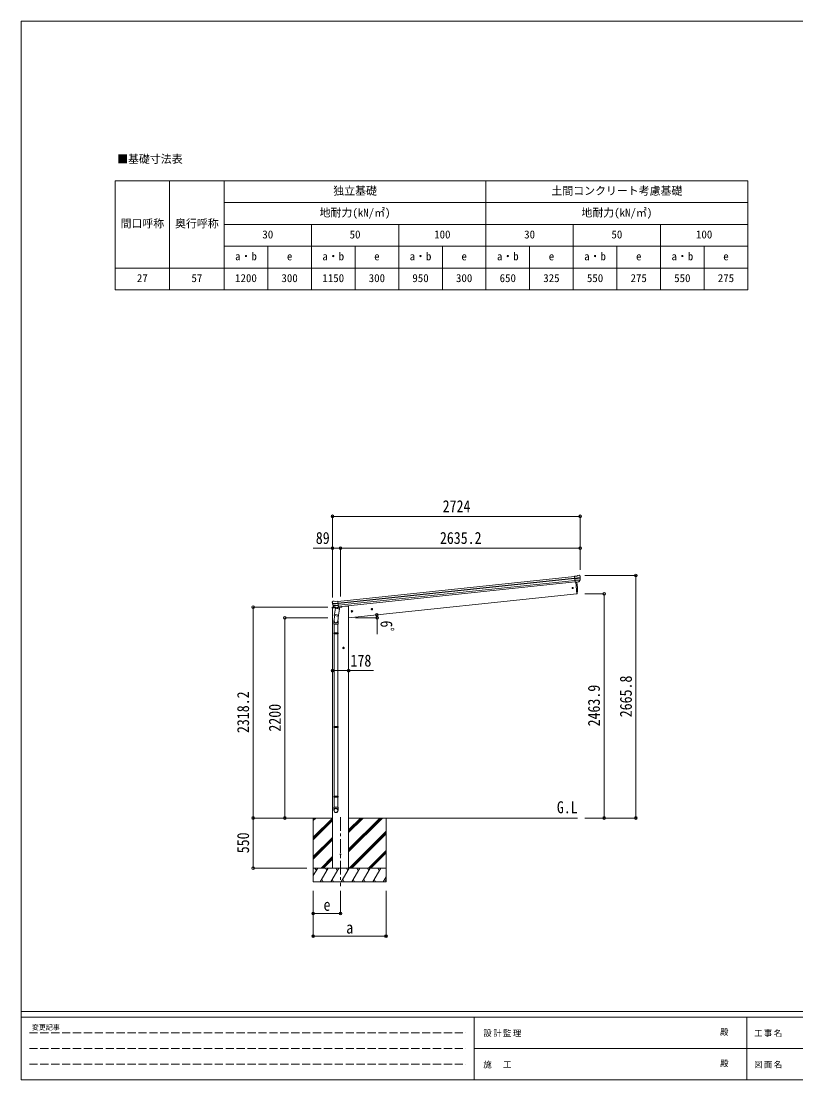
# Model space of a CAD drawing. Units: millimetres at full size, sheet at 1:30. Extents: x -8432 to 8432, y -5820 to 5820.
# Drawn here: x -8432 to 89, y -5820 to 5820 of the extents above; entities that cross this region are included whole.
import ezdxf
from ezdxf.enums import TextEntityAlignment as Align

# ---------------------------------------------------------------- set-up
doc = ezdxf.new("R2010")
doc.units = ezdxf.units.MM
doc.header["$LTSCALE"] = 30
doc.header["$PDMODE"] = 32
doc.header["$PDSIZE"] = 30
doc.linetypes.add('CHAIN1', pattern=[8, 5, -1, 1, -1])
doc.linetypes.add('DASHED3', pattern=[4, 3, -1])
for name, color, linetype, lineweight in [('0-0_0', 7, 'Continuous', 9), ('0-1_本体', 5, 'CHAIN1', 9), ('0-3_ELV2', 4, 'Continuous', 9), ('0-6_OTH_LINE', 6, 'Continuous', 9), ('0-9_OUTLINE', 7, 'Continuous', 9), ('0-E_DET2', 7, 'Continuous', 18), ('F-0_240', 7, 'Continuous', 9)]:
    doc.layers.add(name, color=color, linetype=linetype, lineweight=lineweight)
doc.layers.add('0-7_SHAPE', color=7, linetype='Continuous')
doc.styles.add('ＭＳ ゴシック', font='')
doc.styles.get('ＭＳ ゴシック').set_extended_font_data('MS Gothic')

msp = doc.modelspace()

# ---------------------------------------------------------------- linework, layer by layer
at = {"layer": '0-0_0'}
for p, q in [((-5458.68, -2941.4), (-5007.54, -2941.4)), ((-5218.54, -2941.4), (-5218.54, -3641.4)), ((-5218.54, -2968.78), (-5191.16, -2941.4)), ((-5218.54, -2954.64), (-5205.3, -2941.4)), ((-5218.54, -3152.62), (-5007.54, -2941.63)), ((-5218.54, -3166.77), (-5007.54, -2955.77)), ((-5218.54, -3180.91), (-5007.54, -2969.91)), ((-4829.54, -2941.4), (-2312.09, -2941.4)), ((-4829.54, -3312.41), (-4458.53, -2941.4)), ((-4829.54, -3284.12), (-4486.81, -2941.4)), ((-4829.54, -3298.26), (-4472.67, -2941.4)), ((-4829.54, -3100.28), (-4670.66, -2941.4)), ((-4829.54, -3086.13), (-4684.8, -2941.4)), ((-4829.54, -3071.99), (-4698.95, -2941.4)), ((-4418.54, -2941.4), (-4418.54, -3641.4)), ((-4824.69, -3491.4), (-4418.54, -3085.26)), ((-4810.54, -3491.4), (-4418.54, -3099.4)), ((-4796.4, -3491.4), (-4418.54, -3113.54)), ((-5218.54, -3364.76), (-5007.54, -3153.76)), ((-5218.54, -3378.9), (-5007.54, -3167.9)), ((-5218.54, -3393.04), (-5007.54, -3182.04)), ((-5133.05, -3491.4), (-5007.54, -3365.89)), ((-4612.55, -3491.4), (-4418.54, -3297.39)), ((-4598.41, -3491.4), (-4418.54, -3311.53)), ((-4584.27, -3491.4), (-4418.54, -3325.67)), ((-5218.54, -3575.23), (-5170.14, -3491.39)), ((-4418.54, -3491.4), (-5218.54, -3491.4)), ((-5185.15, -3517.38), (-5200.15, -3491.4)), ((-5141.28, -3641.4), (-5054.68, -3491.4)), ((-5118.91, -3491.4), (-5007.54, -3380.03)), ((-5104.77, -3491.4), (-5007.54, -3394.17)), ((-5069.68, -3517.38), (-5084.68, -3491.4)), ((-5025.81, -3641.4), (-4939.21, -3491.4)), ((-4954.21, -3517.38), (-4969.21, -3491.4)), ((-4910.34, -3641.4), (-4823.74, -3491.4)), ((-4838.74, -3517.38), (-4853.74, -3491.39)), ((-4794.87, -3641.4), (-4708.27, -3491.4)), ((-4723.27, -3517.38), (-4738.27, -3491.4)), ((-4679.4, -3641.4), (-4592.79, -3491.4)), ((-4622.8, -3491.4), (-4607.8, -3517.38)), ((-4563.93, -3641.4), (-4477.32, -3491.4)), ((-4492.33, -3517.38), (-4507.33, -3491.4)), ((-4448.46, -3641.4), (-4418.54, -3589.59)), ((-5218.54, -3641.4), (-4418.54, -3641.4)), ((-5126.28, -3615.42), (-5111.28, -3641.4)), ((-5010.81, -3615.42), (-4995.81, -3641.4)), ((-4895.34, -3615.42), (-4880.34, -3641.4)), ((-4779.87, -3615.42), (-4764.87, -3641.4)), ((-4664.4, -3615.42), (-4649.4, -3641.4)), ((-4548.93, -3615.42), (-4533.93, -3641.4)), ((-4433.46, -3615.42), (-4418.54, -3641.25))]:
    msp.add_line(p, q, dxfattribs=at)
at = {"layer": '0-1_本体'}
msp.add_line((-4918.54, -2932.41), (-4918.54, -3691.61), dxfattribs=at)
at = {"layer": '0-3_ELV2'}
for p, q in [((-4947.64, -559.39), (-2345.89, -285.94)), ((-4945.65, -578.29), (-2343.9, -304.83)), ((-4945.22, -582.47), (-2343.46, -309.01)), ((-4943.12, -602.32), (-2341.37, -328.87)), ((-2339.62, -345.61), (-4941.36, -619.06)), ((-2319.57, -281.16), (-2346.1, -283.95)), ((-2339.31, -348.5), (-2346.1, -283.95)), ((-2343.94, -304.48), (-2284.2, -298.2)), ((-2283.72, -304.07), (-2343.32, -310.33)), ((-2284.56, -320.82), (-2341.59, -326.81)), ((-2285.95, -325.48), (-2341.12, -331.28)), ((-2295.96, -343.71), (-2339.34, -348.27)), ((-2339.31, -348.5), (-2329.37, -347.45)), ((-2332.43, -347.78), (-2319.04, -475.17)), ((-2329.37, -347.45), (-2329.09, -347.52)), ((-2329.09, -347.52), (-2303.76, -344.86)), ((-2319.57, -281.16), (-2307.97, -274.19)), ((-2306.75, -273.78), (-2293.26, -272.36)), ((-2303.76, -344.86), (-2303.51, -344.74)), ((-2303.51, -344.74), (-2295.82, -343.93)), ((-2294.51, -342.06), (-2285.06, -323.76)), ((-2293.45, -342.49), (-2283.33, -324.23)), ((-2289.59, -273.45), (-2289.59, -273.45)), ((-2289.59, -273.45), (-2284.41, -277.64)), ((-2283.02, -281.34), (-2283.33, -279.49)), ((-5010.08, -567.97), (-5010.16, -566.09)), ((-5008.8, -563.2), (-5009.49, -564.06)), ((-5005.3, -558.88), (-5008.8, -563.2)), ((-4945.69, -577.93), (-5005.43, -584.21)), ((-5005.3, -558.88), (-5005.3, -558.88)), ((-5001.94, -557.05), (-5001.94, -557.05)), ((-4974.37, -560.19), (-4947.85, -557.4)), ((-4941.06, -621.95), (-4947.85, -557.4)), ((-2319.04, -475.17), (-4829.54, -739.03)), ((-2319.04, -475.17), (-2316.99, -474.88)), ((-5009.79, -626.56), (-5010.69, -633.39)), ((-5010.69, -633.39), (-4976.96, -629.84)), ((-5007.54, -3491.4), (-5007.54, -633.06)), ((-4990.28, -622.19), (-5007.13, -623.96)), ((-5004.68, -590.05), (-4945.07, -583.79)), ((-4987.17, -625.61), (-5000.86, -609.85)), ((-5000.37, -606.26), (-4943.34, -600.27)), ((-4986.23, -624.97), (-4999.27, -609.03)), ((-4998.05, -610.53), (-4942.87, -604.74)), ((-4976.86, -625.72), (-4984.56, -626.53)), ((-4984.46, -626.29), (-4941.08, -621.73)), ((-4983.71, -626.53), (-4982.15, -626.37)), ((-4982.15, -626.37), (-4944.61, -622.42)), ((-4976.59, -625.78), (-4976.86, -625.72)), ((-4951.26, -623.12), (-4976.59, -625.78)), ((-4951.01, -623), (-4951.26, -623.12)), ((-4941.06, -621.95), (-4951.01, -623)), ((-4944.61, -622.42), (-4943.04, -622.26)), ((-4936.94, -625.64), (-4907.68, -622.56)), ((-4902.82, -615.01), (-4903.24, -618.24)), ((-4872.04, -612.4), (-4902.9, -615.64)), ((-4829.54, -612.4), (-4872.04, -612.4)), ((-4829.54, -3491.4), (-4829.54, -612.4)), ((-4793.61, -660.34), (-4799.69, -664.75)), ((-4786.76, -663.39), (-4793.61, -660.34)), ((-4792.04, -675.27), (-4785.97, -670.86)), ((-4785.97, -670.86), (-4786.76, -663.39)), ((-4574.82, -637.34), (-4580.89, -641.75)), ((-4567.96, -640.4), (-4574.82, -637.34)), ((-4573.25, -652.27), (-4567.18, -647.86)), ((-4567.18, -647.86), (-4567.96, -640.4)), ((-4886.04, -1063.44), (-4892.54, -1067.19)), ((-4892.54, -1067.19), (-4892.54, -1074.7)), ((-4892.54, -1074.7), (-4886.04, -1078.45)), ((-4879.54, -1067.19), (-4886.04, -1063.44))]:
    msp.add_line(p, q, dxfattribs=at)
for points in [[(-4988.45, -555.64), (-4988.45, -555.64), (-5001.94, -557.05)], [(-4974.37, -560.19), (-4987.16, -555.78), (-4987.16, -555.78)], [(-4799.69, -664.75), (-4798.9, -672.21), (-4792.04, -675.27)], [(-4580.89, -641.75), (-4580.11, -649.22), (-4573.25, -652.27)], [(-4886.04, -1078.45), (-4879.54, -1074.7), (-4879.54, -1067.19)]]:
    msp.add_lwpolyline(points, dxfattribs=at)
for centre, radius in [((-2365.83, -412.62), 6.5), ((-4792.83, -667.8), 8.5), ((-4792.83, -667.8), 7.7), ((-4792.83, -667.8), 6.5), ((-4574.03, -644.81), 8.5), ((-4574.03, -644.81), 7.7), ((-4574.03, -644.81), 6.5), ((-4886.04, -1070.95), 8.5), ((-4886.04, -1070.95), 7.7), ((-4886.04, -1070.95), 6.5), ((-4918.54, -3341.4), 4.5)]:
    msp.add_circle(centre, radius, dxfattribs=at)
for centre, radius, start, end in [((-3213.64, -434.96), 900, 357.63919, 5.64987), ((-2306.43, -276.76), 3, 96.02369, 120.97631), ((-2296.07, -341.04), 2.99, 285.2717, 331.00739), ((-2292.74, -277.33), 5, 51.04426, 95.95574), ((-2476.58, -302.99), 192.44, 1.4271, 6.57578), ((-2287.72, -322.38), 3, 332.69111, 354.20009), ((-2483.92, -302.45), 200.2, 354.20009, 359.53883), ((-2238.93, -296.09), 45.32, 182.67122, 185.64518), ((-2283.53, -305.4), 1.35, 95.1605, 97.91927), ((-2280.93, -303.85), 2.74, 179.02151, 184.43412), ((-2285.96, -322.77), 3, 331, 354.13916), ((-2483.92, -302.45), 202, 354.13916, 6), ((-4809.19, -546.85), 202, 186, 197.86084), ((-4816.25, -548.9), 192.44, 185.42422, 190.5729), ((-5001.41, -562.03), 5, 96.04426, 140.95574), ((-4988.14, -558.62), 3, 71.02369, 95.97631), ((-2317.41, -471.91), 3, 278, 357.63919), ((-5006.82, -626.95), 3, 96, 172.5), ((-5050.15, -591.56), 45.32, 6.35482, 9.32878), ((-5007.45, -590.42), 2.74, 7.56588, 12.97849), ((-5004.58, -591.4), 1.35, 94.08073, 96.8395), ((-4809.19, -546.85), 200.2, 192.46117, 197.79991), ((-4998.6, -607.88), 3, 197.86084, 221), ((-4996.95, -607.13), 3, 197.79991, 219.30889), ((-4984.91, -623.64), 2.99, 220.99261, 266.7283), ((-4983.76, -626.03), 0.5, 240.73754, 276), ((-4943.09, -621.76), 0.5, 276, 311.26246), ((-4908.2, -617.59), 5, 276, 352.5)]:
    msp.add_arc(centre, radius, start, end, dxfattribs=at)
for centre, major_axis, ratio, start_param, end_param in [((-2296.27, -340.74), (-0.11, 3), 0.642905, 3.24593831, 4.20392797), ((-2296.14, -340.94), (1.66, -2.51), 0.997631, 5.80419048, 5.89294842), ((-2296.21, -340.83), (3.53, -2.11), 0.650902, 5.25614477, 5.32895537), ((-2293.84, -340.48), (1.08, 3.13), 0.040856, 2.11350352, 2.14162489), ((-2285.28, -280.94), (-0.87, 5.91), 0.020485, 0.67143203, 1.56913061), ((-2290.68, -276.43), (5.88, -1.31), 0.24881, 0.46058498, 0.46410383), ((-2286.3, -279.97), (-2.34, 1.9), 0.995767, 3.98597162, 4.71238898), ((-2481.61, -324.4), (-20.92, 199.05), 0.994373, 4.71137894, 4.7277536), ((-5007.16, -565.95), (1.9, 2.34), 0.995767, 1.57079633, 2.29721369), ((-5003.62, -561.57), (-5.48, -2.51), 0.24881, 5.81908147, 5.82260033), ((-5007.95, -567.11), (-0.38, 5.97), 0.020485, 4.7140547, 5.61175327), ((-4806.88, -568.8), (-20.92, 199.05), 0.994373, 4.71137894, 4.7277536), ((-4806.88, -568.8), (-20.92, 199.05), 0.994373, 1.55543171, 1.57180637), ((-4987.21, -623.57), (-1.71, 2.84), 0.040856, 4.14156042, 4.16968179), ((-4984.77, -623.31), (-0.51, 2.96), 0.642905, 2.07925734, 3.03724699), ((-4984.82, -623.42), (-3.02, -2.79), 0.650902, 0.95422993, 1.02704053), ((-4984.86, -623.54), (-1.1, -2.8), 0.997631, 0.39023689, 0.47899483)]:
    msp.add_ellipse(centre, major_axis=major_axis, ratio=ratio, start_param=start_param, end_param=end_param, dxfattribs=at)
at = {"layer": '0-6_OTH_LINE'}
for p, q in [((-5007.54, 375.66), (-5007.54, -515.42)), ((-5007.54, 375.66), (-2283.3, 375.66)), ((-2283.3, 375.66), (-2283.3, -211.52)), ((-5007.54, 26.66), (-5221.07, 26.66)), ((-4918.54, 26.66), (-5007.54, 26.66)), ((-5007.54, 26.66), (-5007.54, -211.52)), ((-4918.54, 26.66), (-4918.54, -507.25)), ((-2283.3, 26.66), (-4918.54, 26.66)), ((-2283.3, 26.66), (-2283.3, -211.52)), ((-1669.3, -275.6), (-2233.16, -275.6)), ((-1669.3, -275.6), (-1669.3, -2941.4)), ((-2020.3, -477.5), (-2233.16, -477.5)), ((-2020.3, -477.5), (-2020.3, -2941.4)), ((-5879.79, -2941.4), (-5879.79, -623.2)), ((-5879.79, -623.2), (-5058.04, -623.2)), ((-5530.79, -2941.4), (-5530.79, -741.4)), ((-5530.79, -741.4), (-5058.04, -741.4)), ((-4829.54, -1320.95), (-5007.54, -1320.95)), ((-5879.79, -2941.4), (-5289.4, -2941.4)), ((-5879.79, -3491.4), (-5879.79, -2941.4)), ((-5530.79, -2941.4), (-5289.4, -2941.4)), ((-2020.3, -2941.4), (-2233.16, -2941.4)), ((-1669.3, -2941.4), (-2233.16, -2941.4)), ((-5879.79, -3491.4), (-5289.4, -3491.4)), ((-5218.54, -4241.4), (-5218.54, -3742.4)), ((-5218.54, -3991.4), (-5218.54, -3742.4)), ((-4918.54, -3991.4), (-4918.54, -3742.4)), ((-4418.54, -4241.4), (-4418.54, -3742.4)), ((-5218.54, -3991.4), (-4918.54, -3991.4)), ((-5218.54, -4241.4), (-4418.54, -4241.4))]:
    msp.add_line(p, q, dxfattribs=at)
at = {"layer": '0-6_OTH_LINE', "lineweight": 18}
for p, q in [((-4517.39, -739.03), (-4755.18, -739.03)), ((-4517.39, -739.03), (-4517.39, -920.53)), ((-4829.54, -1320.95), (-4557.5, -1320.95))]:
    msp.add_line(p, q, dxfattribs=at)
at = {"layer": '0-6_OTH_LINE'}
msp.add_arc((-4755.18, -739.03), 237.79, 0, 7.8733, dxfattribs=at)
for p in [(-5007.54, 375.66), (-2283.3, 375.66), (-5007.54, 26.66), (-4918.54, 26.66), (-2283.3, 26.66), (-1669.3, -275.6), (-2020.3, -477.5), (-5879.79, -623.2), (-4519.63, -706.46), (-5530.79, -741.4), (-4517.39, -739.03), (-5007.54, -1320.95), (-4829.54, -1320.95), (-5879.79, -2941.4), (-5530.79, -2941.4), (-2020.3, -2941.4), (-1669.3, -2941.4), (-5879.79, -3491.4), (-5218.54, -3991.4), (-4918.54, -3991.4), (-5218.54, -4241.4), (-4418.54, -4241.4)]:
    msp.add_point(p, dxfattribs=at)
at = {"layer": '0-9_OUTLINE'}
for p, q in [((-4973.73, -634.89), (-4987.09, -700.55)), ((-4983.71, -626.53), (-4943.04, -622.26)), ((-4980.35, -626.83), (-4980.5, -627.56)), ((-4979.89, -628.69), (-4955.14, -638.44)), ((-4928.85, -644.02), (-4973.73, -634.89)), ((-4971.55, -631.97), (-4972.21, -635.2)), ((-4950.75, -623.45), (-4953.66, -637.8)), ((-4942.21, -709.68), (-4928.85, -644.02)), ((-4941.23, -620.37), (-4940.3, -620.56)), ((-4940.3, -620.56), (-4929.1, -637.48)), ((-4929.1, -637.48), (-4930.37, -643.71)), ((-4992.39, -808.72), (-4992.39, -774.37)), ((-4946.39, -808.72), (-4992.39, -808.72)), ((-4990.39, -808.72), (-4990.39, -905.46)), ((-4984.68, -715.83), (-4990.24, -771.56)), ((-4989.56, -712.8), (-4987.07, -700.55)), ((-4989.35, -714.19), (-4989.35, -714.19)), ((-4988.02, -715.16), (-4947.06, -723.49)), ((-4942.21, -709.68), (-4987.09, -700.55)), ((-4941.77, -707.54), (-4948.42, -775.28)), ((-4948.39, -808.72), (-4948.39, -905.46)), ((-4946.39, -774.06), (-4946.39, -808.72)), ((-4942.22, -709.68), (-4944.76, -722.15)), ((-4992.39, -907.46), (-4991.39, -905.46)), ((-4946.39, -907.46), (-4992.39, -907.46)), ((-4946.39, -915.46), (-4992.39, -915.46)), ((-4947.39, -905.46), (-4991.39, -905.46)), ((-4947.39, -917.46), (-4991.39, -917.46)), ((-4990.39, -917.46), (-4990.39, -1934.15)), ((-4948.39, -917.46), (-4948.39, -1934.15)), ((-4946.39, -907.46), (-4947.39, -905.46)), ((-4946.39, -915.46), (-4947.39, -917.46)), ((-4946.39, -907.46), (-4946.39, -915.46)), ((-4992.39, -1936.15), (-4991.39, -1934.15)), ((-4946.39, -1936.15), (-4992.39, -1936.15)), ((-4946.39, -1944.15), (-4992.39, -1944.15)), ((-4947.39, -1934.15), (-4991.39, -1934.15)), ((-4947.39, -1946.15), (-4991.39, -1946.15)), ((-4990.39, -1946.15), (-4990.39, -2701.84)), ((-4948.39, -1946.15), (-4948.39, -2701.84)), ((-4946.39, -1936.15), (-4947.39, -1934.15)), ((-4946.39, -1944.15), (-4947.39, -1946.15)), ((-4946.39, -1936.15), (-4946.39, -1944.15)), ((-4992.39, -2703.84), (-4991.39, -2701.84)), ((-4946.39, -2703.84), (-4992.39, -2703.84)), ((-4946.39, -2711.84), (-4992.39, -2711.84)), ((-4947.39, -2701.84), (-4991.39, -2701.84)), ((-4947.39, -2713.84), (-4991.39, -2713.84)), ((-4990.39, -2713.84), (-4990.39, -2823.84)), ((-4948.39, -2713.84), (-4948.39, -2823.84)), ((-4946.39, -2703.84), (-4947.39, -2701.84)), ((-4946.39, -2711.84), (-4947.39, -2713.84)), ((-4946.39, -2703.84), (-4946.39, -2711.84)), ((-4992.39, -2857.98), (-4992.39, -2823.84)), ((-4946.39, -2823.84), (-4992.39, -2823.84)), ((-4946.39, -2857.98), (-4946.39, -2823.84))]:
    msp.add_line(p, q, dxfattribs=at)
for points in [[(-4992.39, -907.46), (-4992.39, -915.46), (-4991.39, -917.46)], [(-4992.39, -1936.15), (-4992.39, -1944.15), (-4991.39, -1946.15)], [(-4992.39, -2703.84), (-4992.39, -2711.84), (-4991.39, -2713.84)]]:
    msp.add_lwpolyline(points, dxfattribs=at)
for centre, radius, start, end in [((-4983.76, -626.03), 0.5, 240.73754, 276), ((-4980.84, -626.73), 0.5, 348.5, 96), ((-4979.52, -627.76), 1, 168.5, 248.5), ((-4954.66, -637.52), 1.03, 242.53897, 344.46569), ((-4950.16, -623.61), 0.604, 93.09842, 164.70595), ((-4943.09, -621.76), 0.5, 276, 311.26246), ((-4962.39, -774.37), 30, 177.45142, 180), ((-4987.66, -713.22), 1.95, 167.54017, 209.97766), ((-4987.62, -713.2), 2, 209.90962, 258.5), ((-4946.66, -721.53), 2, 258.5, 341.96843)]:
    msp.add_arc(centre, radius, start, end, dxfattribs=at)
for centre, major_axis, ratio, start_param, end_param in [((-4969.39, -774.06), (23, 0), 0.996195, 2.62193603, 6.60747969), ((-4969.39, -774.06), (21, 0), 0.996195, 3.02154981, 6.2247991), ((-4969.39, -2856.24), (-23, 0), 0.996195, 3.14159265, 6.28318531), ((-4969.39, -2857.98), (-23, 0), 0.996195, 3.14159265, 6.28318531), ((-4969.39, -2857.98), (0, -23.43), 0.981806, 4.71238898, 7.85398163)]:
    msp.add_ellipse(centre, major_axis=major_axis, ratio=ratio, start_param=start_param, end_param=end_param, dxfattribs=at)
msp.add_ellipse((-4969.39, -2857.98), major_axis=(21, 0), ratio=0.996195, dxfattribs=at)
at = {"layer": '0-E_DET2'}
for p, q in [((-7398.92, 4064.59), (-438.92, 4064.59)), ((-7398.92, 4064.59), (-7398.92, 2864.59)), ((-6798.92, 4064.59), (-6798.92, 2864.59)), ((-6198.92, 4064.59), (-6198.92, 2864.59)), ((-3318.92, 4064.59), (-3318.92, 2864.59)), ((-438.92, 4064.59), (-438.92, 2864.59)), ((-6198.92, 3824.59), (-438.92, 3824.59)), ((-6198.92, 3584.59), (-438.92, 3584.59)), ((-5238.92, 3584.59), (-5238.92, 2864.59)), ((-4278.92, 3584.59), (-4278.92, 2864.59)), ((-2358.92, 3584.59), (-2358.92, 2864.59)), ((-1398.92, 3584.59), (-1398.92, 2864.59)), ((-6198.92, 3344.59), (-438.92, 3344.59)), ((-5718.92, 3344.59), (-5718.92, 2864.59)), ((-4758.92, 3344.59), (-4758.92, 2864.59)), ((-3798.92, 3344.59), (-3798.92, 2864.59)), ((-2838.92, 3344.59), (-2838.92, 2864.59)), ((-1878.92, 3344.59), (-1878.92, 2864.59)), ((-918.92, 3344.59), (-918.92, 2864.59)), ((-7398.92, 3104.59), (-438.92, 3104.59)), ((-7398.92, 2864.59), (-438.92, 2864.59))]:
    msp.add_line(p, q, dxfattribs=at)
at = {"layer": 'F-0_240', "color": 5}
for p, q in [((-8432.06, 5820), (-8432.06, -5820)), ((-8432.06, 5820), (8007.94, 5820)), ((-8432.06, -5070), (8007.94, -5070)), ((-8432.06, -5130), (5341.19, -5130)), ((-3448.82, -5130), (-3448.82, -5820)), ((-448.82, -5130), (-448.82, -5820)), ((-3448.82, -5475), (2701.18, -5475)), ((-8432.06, -5820), (8007.94, -5820))]:
    msp.add_line(p, q, dxfattribs=at)
at = {"layer": 'F-0_240', "color": 4, "linetype": 'DASHED3'}
for p, q in [((-8342.06, -5302.5), (-3538.82, -5302.5)), ((-8342.06, -5475), (-3538.82, -5475)), ((-8342.06, -5647.5), (-3538.82, -5647.5))]:
    msp.add_line(p, q, dxfattribs=at)

# ---------------------------------------------------------------- texts
at = {"layer": '0-6_OTH_LINE', "color": 7, "style": 'ＭＳ ゴシック', "width": 0.85}
for s, p in [('2724', (-3795.42, 381.66)), ('89', (-5191.03, 32.36)), ('2635.2', (-3825.92, 32.66)), ('178', (-4809.37, -1315.87)), ('e', (-5106.04, -4001.4)), ('a', (-4856.04, -4251.4))]:
    msp.add_text(s, height=132, dxfattribs=at).set_placement(p, align=Align.BOTTOM_LEFT)
for s, rotation, p in [('6ﾟ', 270, (-4517.85, -770.55)), ('2665.8', 90, (-1675.3, -1833.5)), ('2463.9', 90, (-2026.3, -1934.45)), ('2318.2', 90, (-5885.79, -2007.3)), ('2200', 90, (-5536.79, -1991.4)), ('550', 90, (-5885.79, -3328.9))]:
    msp.add_text(s, height=132, rotation=rotation, dxfattribs=at).set_placement(p, align=Align.BOTTOM_LEFT)
at = {"layer": '0-7_SHAPE', "style": 'ＭＳ ゴシック', "width": 0.85}
msp.add_text('G.L', height=132, dxfattribs=at).set_placement((-2539.05, -2928.6), align=Align.BOTTOM_LEFT)
at = {"layer": '0-E_DET2', "style": 'ＭＳ ゴシック'}
for s, p in [('■基礎寸法表', (-7376.52, 4234.31)), ('独立基礎', (-4998.92, 3884.59)), ('土間コンクリート考慮基礎', (-2598.92, 3884.59)), ('地耐力(kN/㎡)', (-5148.92, 3644.59)), ('地耐力(kN/㎡)', (-2268.92, 3644.59)), ('間口呼称', (-7338.92, 3524.59)), ('奥行呼称', (-6738.92, 3524.59)), ('30', (-5778.92, 3404.59)), ('50', (-4818.92, 3404.59)), ('100', (-3888.92, 3404.59)), ('30', (-2898.92, 3404.59)), ('50', (-1938.92, 3404.59)), ('100', (-1008.92, 3404.59)), ('a・b', (-6078.92, 3164.59)), ('a・b', (-5118.92, 3164.59)), ('a・b', (-4158.92, 3164.59)), ('a・b', (-3198.92, 3164.59)), ('a・b', (-2238.92, 3164.59)), ('a・b', (-1278.92, 3164.59)), ('e', (-5508.92, 3164.59)), ('e', (-4548.92, 3164.59)), ('e', (-3588.92, 3164.59)), ('e', (-2628.92, 3164.59)), ('e', (-1668.92, 3164.59)), ('e', (-708.92, 3164.59)), ('27', (-7158.92, 2924.59)), ('57', (-6558.92, 2924.59)), ('1200', (-6078.92, 2924.59)), ('300', (-5568.92, 2924.59)), ('1150', (-5118.92, 2924.59)), ('300', (-4608.92, 2924.59)), ('950', (-4128.92, 2924.59)), ('300', (-3648.92, 2924.59)), ('650', (-3168.92, 2924.59)), ('325', (-2688.92, 2924.59)), ('550', (-2208.92, 2924.59)), ('275', (-1728.92, 2924.59)), ('550', (-1248.92, 2924.59)), ('275', (-768.92, 2924.59))]:
    msp.add_text(s, height=87.98, dxfattribs=at).set_placement(p, align=Align.BOTTOM_LEFT)
at = {"layer": 'F-0_240', "style": 'ＭＳ ゴシック'}
for s, height, p in [('変更記事', 54.99, (-8314.83, -5287.5)), ('殿', 65.98, (-744.53, -5347.5)), ('殿', 65.98, (-744.53, -5692.5))]:
    msp.add_text(s, height=height, dxfattribs=at).set_placement(p, align=Align.BOTTOM_LEFT)
at = {"layer": 'F-0_240', "char_height": 65.98, "attachment_point": 7, "style": 'ＭＳ ゴシック'}
for s, insert in [('\\T1.17;設計監理', (-3347.49, -5347.5)), ('\\T1.17;工事名', (-369.71, -5347.5)), ('\\T1.17;施\u3000工', (-3347.49, -5692.5)), ('\\T1.17;図面名', (-369.71, -5692.5))]:
    msp.add_mtext(s, dxfattribs=dict(at, insert=insert))

doc.saveas('drawing.dxf')
